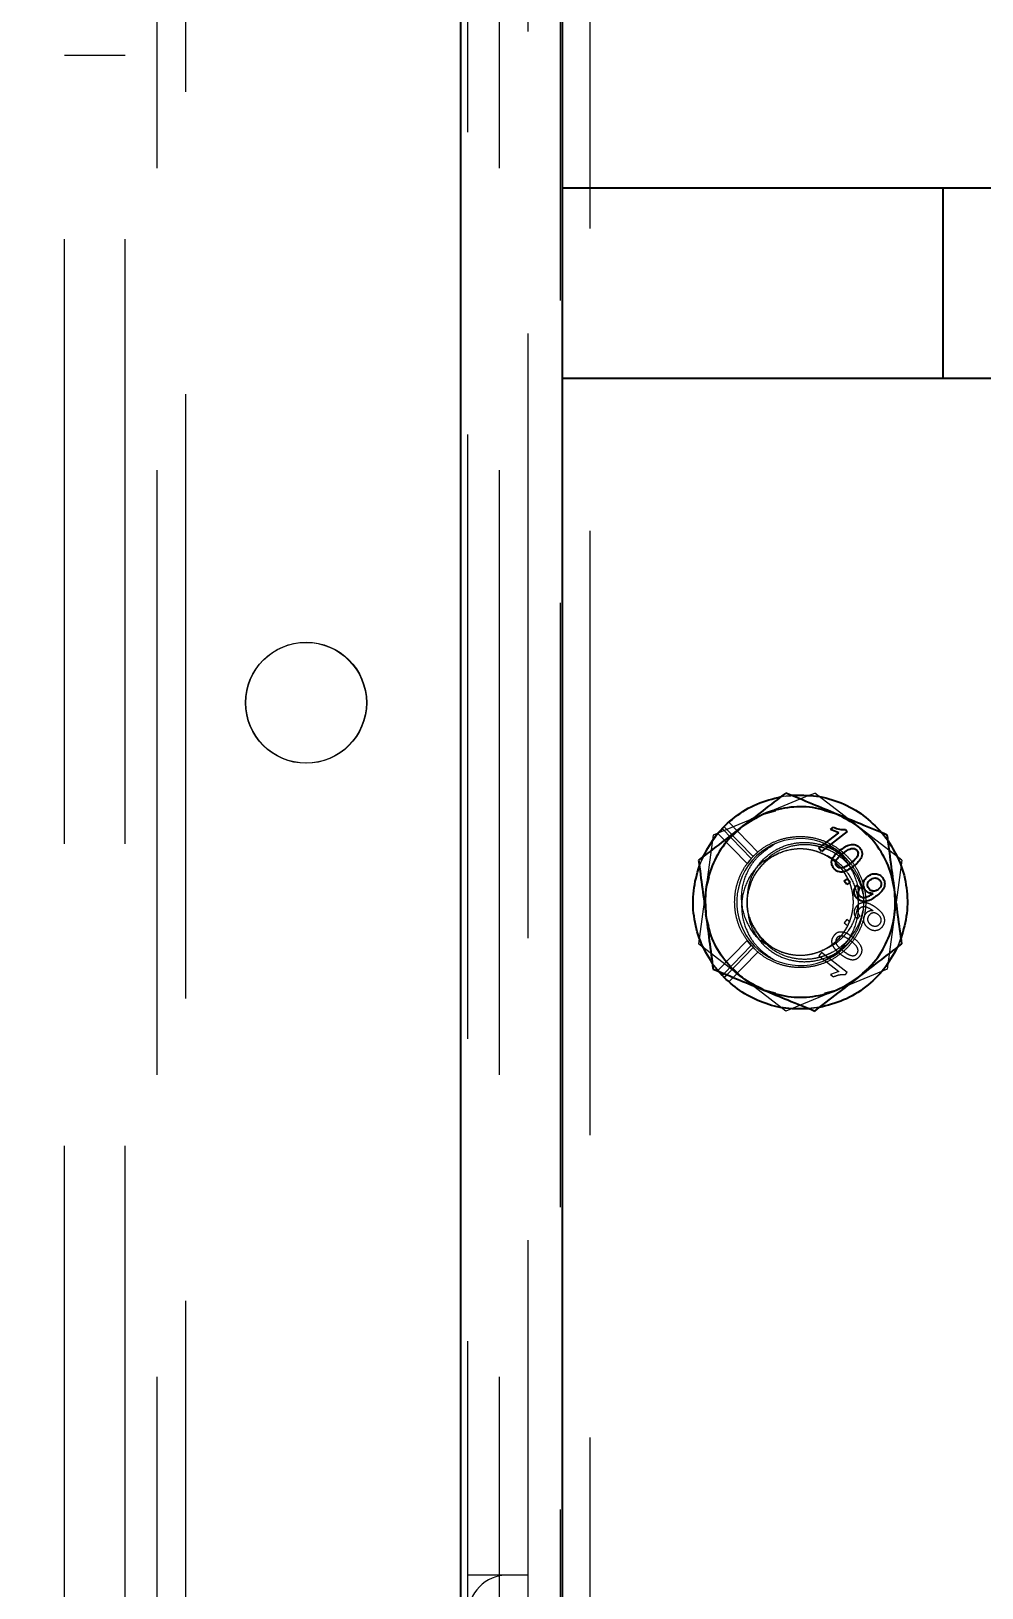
# Model space of a CAD drawing. Header units: millimetres. Extents: x 1293 to 41893, y 1011 to 26911.
# Drawn here: x 11101.3 to 11201.1, y 6464.1 to 6627.7 of the extents above; entities that cross this region are included whole.
import ezdxf

# ---------------------------------------------------------------- set-up
doc = ezdxf.new("R2010")
doc.units = ezdxf.units.MM
doc.header["$LTSCALE"] = 50
doc.linetypes.add('HIDDEN', pattern=[1.905, 1.27, -0.635])
for name, color, linetype in [('CAPA_1', 7, 'Continuous'), ('MAQUINAS', 11, 'Continuous'), ('STRUC', 4, 'Continuous')]:
    doc.layers.add(name, color=color, linetype=linetype)
doc.styles.add('SLDTEXTSTYLE0', font='TXT', dxfattribs={"width": 0.75})
doc.dimstyles.new('SLDDIMSTYLE0', dxfattribs={"dimtxt": 100, "dimasz": 100, "dimexe": 0, "dimexo": 0.0625, "dimgap": 25, "dimtad": 2, "dimdec": 0, "dimlfac": 1.5, "dimrnd": 1e-09, "dimzin": 12, "dimdsep": 46, "dimtxsty": 'SLDTEXTSTYLE0', "dimsah": 1, "dimcen": 0.09, "dimadec": 0, "dimazin": 3, "dimtfac": 1, "dimtdec": 0, "dimtofl": 0, "dimtmove": 0, "dimatfit": 3, "dimfxl": 1, "dimfrac": 2, "dimtolj": 1, "dimtzin": 12, "dimarcsym": 0})

# ---------------------------------------------------------------- blocks, each defined once
blk = doc.blocks.new('_D_15')
at = {"layer": 'CAPA_1', "transparency": 16777216}
for p, q in [((6530.12, 8742.38), (6530.12, 9415.65)), ((16745.16, 6492), (16745.16, 9415.65)), ((6530.12, 9365.65), (16745.16, 9365.65))]:
    blk.add_line(p, q, dxfattribs=at)
for points in [[(6530.12, 9365.65), (6630.12, 9350.26), (6630.12, 9381.03)], [(16745.16, 9365.65), (16645.16, 9381.03), (16645.16, 9350.26)]]:
    blk.add_solid(points, dxfattribs=at)
at = {"layer": 'CAPA_1', "transparency": 16777216, "insert": (11452.92, 9494.55), "char_height": 100, "attachment_point": 1, "style": 'SLDTEXTSTYLE0'}
blk.add_mtext('15323', dxfattribs=at)

msp = doc.modelspace()

# ---------------------------------------------------------------- linework, layer by layer
at = {"color": 1, "linetype": 'HIDDEN', "lineweight": 18}
for p, q in [((11156.8304871, 6758.1188715), (11156.8304871, 6422.7855382)), ((11160.0054871, 6416.4355382), (11160.0054871, 6758.1188715)), ((11114.4971537, 6422.7855382), (11114.4971537, 6693.5688715)), ((11150.4804871, 6422.7855382), (11150.4804871, 6691.4522048))]:
    msp.add_line(p, q, dxfattribs=at)
msp.add_circle((11130.1638204, 6557.1188715), 6.35, dxfattribs=at)
at = {"layer": 'MAQUINAS', "linetype": 'Continuous', "lineweight": 25}
for p, q in [((11146.3934895, 6423.7929069), (11146.3934895, 6693.4595736)), ((11157.0601562, 6693.4595736), (11157.0601562, 6423.7929069)), ((11705.2958163, 6611.1769069), (11157.0601562, 6611.1769069)), ((11197.0601562, 6611.1769069), (11197.0601562, 6591.1769069)), ((11705.2958163, 6591.1769069), (11157.0601562, 6591.1769069)), ((11186.995178, 6543.5769087), (11184.2815897, 6541.4880993)), ((11185.2462354, 6543.7819405), (11185.566952, 6544.028815)), ((11186.1283487, 6543.4636933), (11185.2462354, 6543.7819405)), ((11186.8227843, 6543.8008667), (11186.995178, 6543.5769087)), ((11184.0137937, 6541.8359953), (11186.1283487, 6543.4636933)), ((11184.2815897, 6541.4880993), (11184.0137937, 6541.8359953)), ((11186.6917544, 6538.3570359), (11187.0396503, 6538.624832)), ((11187.0396503, 6538.624832), (11187.3074464, 6538.276936)), ((11186.9595505, 6538.00914), (11186.6917544, 6538.3570359)), ((11187.3074464, 6538.276936), (11186.9595505, 6538.00914)), ((11188.0490264, 6537.961319), (11188.3516121, 6537.6402027)), ((11189.6611045, 6537.0388996), (11189.7261669, 6537.091579)), ((11173.8618155, 6528.4632985), (11173.4132438, 6528.9697264)), ((11173.8618155, 6528.4632985), (11174.0550973, 6528.6612963)), ((11174.0576472, 6528.260317), (11174.3359889, 6528.5454501))]:
    msp.add_line(p, q, dxfattribs=at)
at = {"layer": 'MAQUINAS', "linetype": 'HIDDEN', "lineweight": 18}
for p, q in [((11183.0254667, 6547.3921073), (11172.9100596, 6543.2202773)), ((11179.5555086, 6547.0998635), (11180.2911571, 6547.2850493)), ((11180.0559846, 6547.2537224), (11181.0948456, 6547.3921073)), ((11180.5128073, 6547.314575), (11181.6355771, 6547.3740415)), ((11183.0254667, 6547.3921073), (11183.5848455, 6547.6228082)), ((11192.7349421, 6540.5794379), (11183.5848455, 6547.6228082)), ((11178.2474525, 6545.4215427), (11177.1029261, 6544.7630813)), ((11178.2474525, 6545.4215427), (11179.494105, 6545.7535401)), ((11184.6262073, 6545.7535401), (11185.8862248, 6545.4138537)), ((11173.5466405, 6543.4828181), (11173.8618155, 6543.8905154)), ((11173.8618155, 6543.8905154), (11176.9189225, 6540.7588164)), ((11174.0576472, 6544.0934968), (11174.5463845, 6544.5587791)), ((11177.1109984, 6540.9656453), (11174.0576472, 6544.0934968)), ((11174.5463845, 6544.5587791), (11174.9402145, 6544.8483422)), ((11177.6034915, 6541.4270801), (11174.5463845, 6544.5587791)), ((11175.8912281, 6544.0265731), (11175.0495741, 6543.187489)), ((11188.1598938, 6544.101123), (11189.0707382, 6543.187489)), ((11190.4736344, 6543.6157442), (11191.4074953, 6542.400596)), ((11172.9100596, 6543.2202773), (11171.3853702, 6531.774376)), ((11173.4132438, 6543.3840875), (11176.4923837, 6540.229818)), ((11190.650874, 6543.4509781), (11191.2901493, 6542.6204906)), ((11171.4652668, 6539.9796512), (11171.8648524, 6540.9485237)), ((11171.6108455, 6540.3326349), (11172.1435609, 6541.3960519)), ((11176.9189225, 6540.7588164), (11176.5018243, 6540.1890732)), ((11177.6034915, 6541.4270801), (11177.1109984, 6540.9656453)), ((11177.7159743, 6541.5053336), (11177.6034915, 6541.4270801)), ((11180.0525356, 6541.3876672), (11179.9248067, 6541.3216555)), ((11185.7479172, 6541.6960313), (11186.1266479, 6541.4597177)), ((11186.2785382, 6541.3170203), (11186.1266479, 6541.4597177)), ((11192.7349421, 6540.5794379), (11191.2102528, 6529.1335366)), ((11171.356713, 6539.5061077), (11171.5351753, 6540.1491578)), ((11172.483523, 6538.7429581), (11172.1477149, 6537.4973266)), ((11188.5054862, 6534.6015685), (11188.6696365, 6535.3104701)), ((11189.6611045, 6535.3149143), (11189.7261669, 6535.2622349)), ((11172.483523, 6533.6108558), (11172.1476913, 6534.8719062)), ((11186.9595505, 6534.3446739), (11186.6917544, 6533.996778)), ((11186.6917544, 6533.996778), (11187.0396503, 6533.7289819)), ((11187.3074464, 6534.0768778), (11186.9595505, 6534.3446739)), ((11188.0490264, 6534.3924949), (11188.3516121, 6534.7136112)), ((11191.9725974, 6534.8564872), (11191.6367893, 6533.6108558)), ((11173.4132438, 6528.9697264), (11176.4923837, 6532.1239959)), ((11176.46932, 6532.1630695), (11177.2139635, 6531.3004024)), ((11176.9189225, 6531.5949975), (11176.4923837, 6532.1239959)), ((11177.5406818, 6532.961592), (11177.8579767, 6532.5190956)), ((11192.6550455, 6532.3741627), (11192.2554599, 6531.4052902)), ((11192.775231, 6532.8984468), (11192.4239264, 6531.8137698)), ((11180.5354668, 6524.7310057), (11171.3853702, 6531.774376)), ((11174.0550973, 6528.6612963), (11176.9189225, 6531.5949975)), ((11177.1109984, 6531.3881686), (11174.3359889, 6528.5454501)), ((11177.6034915, 6530.9267338), (11174.5463845, 6527.7950348)), ((11184.2815897, 6530.8657145), (11184.0137937, 6530.5178186)), ((11184.0137937, 6530.5178186), (11186.1283487, 6528.8901206)), ((11186.995178, 6528.7769052), (11184.2815897, 6530.8657145)), ((11185.8818148, 6530.7534227), (11186.3274836, 6531.0717542)), ((11192.3407338, 6531.6120533), (11191.9827316, 6530.9673646)), ((11174.1175213, 6528.2117789), (11172.8098303, 6529.7714247)), ((11173.4132438, 6528.9697264), (11172.830163, 6529.7333233)), ((11175.9604185, 6528.2526908), (11175.0495741, 6529.1663249)), ((11191.2102528, 6529.1335366), (11180.5354668, 6524.7310057)), ((11186.1283487, 6528.8901206), (11185.2462354, 6528.5718734)), ((11186.8227843, 6528.5529472), (11186.995178, 6528.7769052)), ((11185.2462354, 6528.5718734), (11185.566952, 6528.3249989)), ((11179.494105, 6526.6002738), (11178.3466099, 6526.9096254)), ((11185.8728598, 6526.9322711), (11184.6262073, 6526.6002738)), ((11184.1281802, 6525.1197214), (11182.5861383, 6524.9721302)), ((11184.0643277, 6525.1000915), (11183.0254667, 6524.9617065))]:
    msp.add_line(p, q, dxfattribs=at)
msp.add_arc((11182.0601562, 6536.1769069), 6.6666667, 37.587605897, 307.587605897, dxfattribs=at)
at = {"layer": 'MAQUINAS', "linetype": 'Continuous', "lineweight": 25}
for points in [[(11171.8648524, 6540.9485237), (11172.3001784, 6541.7334687), (11173.1708305, 6543.3033588), (11175.136774, 6545.171126), (11177.4453826, 6546.5937343), (11179.185784, 6547.0337264), (11180.0559846, 6547.2537224)], [(11181.0948456, 6547.3921073), (11181.9922909, 6547.4075765), (11183.7871816, 6547.4385147), (11186.3876873, 6546.6698413), (11188.7740065, 6545.3818317), (11190.0252515, 6544.094596), (11190.650874, 6543.4509781)], [(11185.8728598, 6545.4215427), (11185.0404265, 6545.6934749), (11183.37556, 6546.2373392), (11180.7264435, 6546.1891388), (11178.1570846, 6545.5421948), (11176.6926406, 6544.5814803), (11175.9604185, 6544.101123)], [(11191.9725974, 6537.4973266), (11191.7918809, 6538.354201), (11191.430448, 6540.0679499), (11190.064147, 6542.3380519), (11188.2191976, 6544.23971), (11186.6549724, 6545.0275985), (11185.8728598, 6545.4215427)], [(11175.9604185, 6544.101123), (11175.3087017, 6543.5161808), (11174.0052682, 6542.3462963), (11172.7224527, 6540.0279938), (11171.9980432, 6537.4793918), (11172.0978243, 6535.7307888), (11172.1477149, 6534.8564872)], [(11191.2901493, 6542.6204906), (11191.7522687, 6541.8510147), (11192.6765073, 6540.3120629), (11193.3110695, 6537.6756223), (11193.38878, 6534.9650044), (11192.8996237, 6533.2377766), (11192.6550455, 6532.3741627)], [(11172.830163, 6529.7333233), (11172.3680436, 6530.5027992), (11171.443805, 6532.041751), (11170.8092428, 6534.6781916), (11170.7315323, 6537.3888095), (11171.2206886, 6539.1160373), (11171.4652668, 6539.9796512)], [(11188.1598938, 6528.2526908), (11188.8116106, 6528.8376331), (11190.1150441, 6530.0075176), (11191.3978596, 6532.32582), (11192.1222691, 6534.8744221), (11192.022488, 6536.6230251), (11191.9725974, 6537.4973266)], [(11178.2474525, 6526.9322711), (11177.4653399, 6527.3262154), (11175.9011147, 6528.1141039), (11174.0561653, 6530.015762), (11172.6898643, 6532.285864), (11172.3284314, 6533.9996128), (11172.1477149, 6534.8564872)], [(11192.2554599, 6531.4052902), (11191.8201339, 6530.6203452), (11190.9494818, 6529.0504551), (11188.9835383, 6527.1826879), (11186.6749297, 6525.7600796), (11184.9345283, 6525.3200875), (11184.0643277, 6525.1000915)], [(11183.0254667, 6524.9617065), (11182.2012925, 6524.9428551), (11180.5529442, 6524.9051521), (11178.1469945, 6525.5383283), (11175.9042062, 6526.6150857), (11174.6731669, 6527.7119066), (11174.0576472, 6528.260317)], [(11178.2474525, 6526.9322711), (11179.0798858, 6526.660339), (11180.7447523, 6526.1164747), (11183.3938688, 6526.1646751), (11185.9632277, 6526.811619), (11187.4276718, 6527.7723336), (11188.1598938, 6528.2526908)]]:
    msp.add_open_spline(points, degree=3, dxfattribs=at)
for points, knots in [([(11180.5354668, 6547.6228082), (11179.7358052, 6547.0072613), (11178.2348568, 6545.8518926), (11176.6846978, 6544.6586437), (11175.9604185, 6544.101123)], [0, 0, 0, 0, 0.5327709195, 1, 1, 1, 1]), ([(11185.8728598, 6545.4215427), (11185.0278931, 6545.7700267), (11183.2194297, 6546.5158792), (11181.4683769, 6547.2380543), (11180.5354668, 6547.6228082)], [0, 0, 0, 0, 0.4672290805, 1, 1, 1, 1]), ([(11191.2102528, 6543.2202773), (11190.2773427, 6543.6050311), (11188.5262898, 6544.3272062), (11186.7178265, 6545.0730587), (11185.8728598, 6545.4215427)], [0, 0, 0, 0, 0.5327709195, 1, 1, 1, 1]), ([(11175.9604185, 6544.101123), (11175.2361392, 6543.5436024), (11173.6859803, 6542.3503535), (11172.1850319, 6541.1949847), (11171.3853702, 6540.5794379)], [0, 0, 0, 0, 0.4672290805, 1, 1, 1, 1]), ([(11185.566952, 6544.028815), (11185.7678316, 6543.9422677), (11186.1688965, 6543.7694725), (11186.6050735, 6543.790414), (11186.8227843, 6543.8008667)], [0, 0, 0, 0, 0.5008657323, 1, 1, 1, 1]), ([(11186.2893921, 6541.6485375), (11186.446057, 6541.7625139), (11186.7590004, 6541.9901856), (11187.2103581, 6542.1966551), (11187.5978773, 6542.2485662), (11187.8880509, 6542.1992668), (11188.1431118, 6542.0574458), (11188.2704341, 6541.9108164), (11188.3341584, 6541.837429)], [0, 0, 0, 0, 0.2504817087, 0.50034559577, 0.63170490568, 0.75022113881, 0.87498669951, 1, 1, 1, 1]), ([(11188.3341584, 6541.837429), (11188.3883662, 6541.7567672), (11188.4967372, 6541.5955097), (11188.5705471, 6541.3088636), (11188.5468336, 6541.0141647), (11188.2993032, 6540.4824365), (11187.9263797, 6540.1637353), (11187.6283725, 6539.9090578)], [0, 0, 0, 0, 0.125373348, 0.2506437386, 0.375697515, 0.5011131747, 1, 1, 1, 1]), ([(11191.9725974, 6537.4973266), (11191.8519101, 6538.4033312), (11191.5936056, 6540.3424327), (11191.3435011, 6542.2199765), (11191.2102528, 6543.2202773)], [0, 0, 0, 0, 0.4672290805, 1, 1, 1, 1]), ([(11171.3853702, 6540.5794379), (11171.5186186, 6539.5791371), (11171.7687231, 6537.7015933), (11172.0270275, 6535.7624918), (11172.1477149, 6534.8564872)], [0, 0, 0, 0, 0.5327709195, 1, 1, 1, 1]), ([(11185.5857805, 6539.7218401), (11185.5067986, 6539.8438028), (11185.3881746, 6540.0269805), (11185.3567586, 6540.2795923), (11185.3606066, 6540.4232119), (11185.373999, 6540.4938747), (11185.3806951, 6540.5292055)], [0, 0, 0, 0, 0.4987953461, 0.7491482596, 0.8745764119, 1, 1, 1, 1]), ([(11185.3806951, 6540.5292055), (11185.4253006, 6540.6431323), (11185.5145767, 6540.8711521), (11185.8198774, 6541.2583351), (11186.1015943, 6541.4924632), (11186.2893921, 6541.6485375)], [0, 0, 0, 0, 0.249753552, 0.499871473, 1, 1, 1, 1]), ([(11185.8988868, 6539.9628565), (11185.8619161, 6540.0226013), (11185.7879543, 6540.1421239), (11185.7807206, 6540.3565989), (11185.8285565, 6540.5617749), (11186.064701, 6540.9114773), (11186.3389312, 6541.1281622), (11186.5582753, 6541.3014784)], [0, 0, 0, 0, 0.1246963828, 0.2494616582, 0.3744323466, 0.4996371137, 1, 1, 1, 1]), ([(11187.3616636, 6540.2577906), (11187.1380194, 6540.0898913), (11186.8584191, 6539.8799833), (11186.4598785, 6539.7426537), (11186.2492449, 6539.7473587), (11186.0443667, 6539.810751), (11185.9473662, 6539.9121693), (11185.8988868, 6539.9628565)], [0, 0, 0, 0, 0.5004095025, 0.6256126137, 0.7505796735, 0.875343692, 1, 1, 1, 1]), ([(11186.5582753, 6541.3014784), (11186.7110145, 6541.4126885), (11186.94011, 6541.5794939), (11187.275791, 6541.7603706), (11187.4615971, 6541.7988445), (11187.5543777, 6541.8180562)], [0, 0, 0, 0, 0.5003723119, 0.7505151407, 1, 1, 1, 1]), ([(11188.018123, 6541.6002177), (11188.0556325, 6541.5406584), (11188.1306497, 6541.4215426), (11188.1419219, 6541.2062647), (11188.0903355, 6541.0013955), (11187.858034, 6540.648679), (11187.5822551, 6540.431505), (11187.3616636, 6540.2577906)], [0, 0, 0, 0, 0.1247447425, 0.2494837578, 0.3744708184, 0.4996480989, 1, 1, 1, 1]), ([(11187.5543777, 6541.8180562), (11187.5988745, 6541.8164463), (11187.6878395, 6541.8132276), (11187.8158538, 6541.7718283), (11187.9308984, 6541.701425), (11187.9890446, 6541.6339575), (11188.018123, 6541.6002177)], [0, 0, 0, 0, 0.2501584562, 0.5001555724, 0.7500324303, 1, 1, 1, 1]), ([(11187.6283725, 6539.9090578), (11187.4719048, 6539.7950803), (11187.1593471, 6539.5674001), (11186.7119692, 6539.3640692), (11186.3257733, 6539.3102948), (11186.0347712, 6539.3567122), (11185.7763449, 6539.5017297), (11185.6493421, 6539.6484236), (11185.5857805, 6539.7218401)], [0, 0, 0, 0, 0.2504758129, 0.5003473544, 0.6257683408, 0.7501761831, 0.8749696966, 1, 1, 1, 1]), ([(11188.8934808, 6537.4400821), (11188.8546228, 6537.496743), (11188.7769331, 6537.6100264), (11188.7118457, 6537.8064107), (11188.6905838, 6538.0118933), (11188.7145406, 6538.216928), (11188.7787905, 6538.4141052), (11188.9146428, 6538.6547869), (11189.0705308, 6538.7917568), (11189.1741085, 6538.8827647)], [0, 0, 0, 0, 0.1250740585, 0.2500636243, 0.3732612247, 0.5001992382, 0.6242961008, 0.7503685137, 1, 1, 1, 1]), ([(11189.1741085, 6538.8827647), (11189.2953062, 6538.9635006), (11189.4779031, 6539.0851377), (11189.7618646, 6539.1524718), (11189.9807797, 6539.1586482), (11190.1942389, 6539.1195424), (11190.4656377, 6539.0105365), (11190.615114, 6538.8510362), (11190.7150328, 6538.7444167)], [0, 0, 0, 0, 0.2498688585, 0.3764535287, 0.5003476657, 0.6272386366, 0.7508240847, 1, 1, 1, 1]), ([(11189.4234226, 6538.5206421), (11189.5031726, 6538.5739978), (11189.6624624, 6538.6805687), (11189.9077736, 6538.7180132), (11190.0966841, 6538.6918906), (11190.2776361, 6538.6238009), (11190.3764324, 6538.5199987), (11190.4429328, 6538.4501287)], [0, 0, 0, 0, 0.2502503989, 0.4998417518, 0.6295762976, 0.7506653539, 1, 1, 1, 1]), ([(11190.7150328, 6538.7444167), (11190.7674507, 6538.6654813), (11190.8722706, 6538.5076343), (11190.9417258, 6538.2287519), (11190.9429775, 6537.9436709), (11190.8393013, 6537.5772177), (11190.5520624, 6537.1888917), (11190.2588868, 6536.9528217), (11190.1119214, 6536.8344826)], [0, 0, 0, 0, 0.1250635897, 0.25008955759, 0.37511000523, 0.50016939956, 0.74944095238, 1, 1, 1, 1]), ([(11187.9302514, 6536.6761198), (11187.8642686, 6536.7764766), (11187.7650491, 6536.9273849), (11187.7143654, 6537.1628949), (11187.7140201, 6537.4014878), (11187.8093249, 6537.6943131), (11187.9690419, 6537.8722234), (11188.0490264, 6537.961319)], [0, 0, 0, 0, 0.2498594906, 0.3757183909, 0.500481002, 0.7498462328, 1, 1, 1, 1]), ([(11188.3516121, 6537.6402027), (11188.3025084, 6537.5818399), (11188.213827, 6537.4764364), (11188.1476144, 6537.3138052), (11188.1393291, 6537.1827233), (11188.1584557, 6537.0805284), (11188.1969857, 6536.9835163), (11188.2371067, 6536.9273028), (11188.257166, 6536.8991979)], [0, 0, 0, 0, 0.2764767993, 0.4993179598, 0.6237184282, 0.7494961879, 0.8747561628, 1, 1, 1, 1]), ([(11188.257166, 6536.8991979), (11188.3013761, 6536.8499506), (11188.3897594, 6536.751497), (11188.5705693, 6536.6629115), (11188.768965, 6536.6322192), (11189.1581364, 6536.719301), (11189.4376499, 6536.8969109), (11189.6611045, 6537.0388996)], [0, 0, 0, 0, 0.1252073258, 0.2503100191, 0.3753386279, 0.5006201474, 1, 1, 1, 1]), ([(11189.7261669, 6537.091579), (11189.6476675, 6537.0885179), (11189.4901756, 6537.0823766), (11189.2618849, 6537.1505329), (11189.0508574, 6537.2628683), (11188.9458614, 6537.381099), (11188.8934808, 6537.4400821)], [0, 0, 0, 0, 0.2489431768, 0.4994502947, 0.7502849385, 1, 1, 1, 1]), ([(11189.2881813, 6537.575099), (11189.2386372, 6537.6507777), (11189.1644065, 6537.7641652), (11189.1316856, 6537.9424987), (11189.1377781, 6538.0772984), (11189.1729503, 6538.208127), (11189.254756, 6538.3696515), (11189.3561046, 6538.4603788), (11189.4234226, 6538.5206421)], [0, 0, 0, 0, 0.2495205461, 0.3738507838, 0.4998887841, 0.6240955932, 0.7503154422, 1, 1, 1, 1]), ([(11190.252903, 6537.497039), (11190.1771523, 6537.4458975), (11190.0625391, 6537.3685188), (11189.8856986, 6537.3201143), (11189.747981, 6537.3135439), (11189.6141495, 6537.3373017), (11189.4440657, 6537.4072088), (11189.350659, 6537.5078094), (11189.2881813, 6537.575099)], [0, 0, 0, 0, 0.2499764907, 0.3782221671, 0.5003423322, 0.6274524307, 0.7508110927, 1, 1, 1, 1]), ([(11190.4429328, 6538.4501287), (11190.4919106, 6538.3719861), (11190.5651046, 6538.2552074), (11190.5847888, 6538.0714325), (11190.5673924, 6537.9353892), (11190.5215055, 6537.804918), (11190.4269441, 6537.6471879), (11190.3223776, 6537.5569761), (11190.252903, 6537.497039)], [0, 0, 0, 0, 0.2490168506, 0.3721383925, 0.4993654558, 0.6235619335, 0.7498926933, 1, 1, 1, 1]), ([(11192.7349421, 6531.774376), (11192.6016937, 6532.7746767), (11192.3515892, 6534.6522206), (11192.0932848, 6536.591322), (11191.9725974, 6537.4973266)], [0, 0, 0, 0, 0.5327709195, 1, 1, 1, 1]), ([(11190.1119214, 6536.8344826), (11189.9455622, 6536.7131442), (11189.6134091, 6536.4708797), (11189.1292847, 6536.2635778), (11188.7150281, 6536.2302963), (11188.4099386, 6536.2949343), (11188.1351146, 6536.4433582), (11187.9985583, 6536.5985109), (11187.9302514, 6536.6761198)], [0, 0, 0, 0, 0.2504849429, 0.5001185141, 0.6278991852, 0.7500923696, 0.8749936752, 1, 1, 1, 1]), ([(11172.1477149, 6534.8564872), (11172.2684022, 6533.9504826), (11172.5267067, 6532.0113812), (11172.7768112, 6530.1338374), (11172.9100596, 6529.1335366)], [0, 0, 0, 0, 0.4672290805, 1, 1, 1, 1]), ([(11188.1598938, 6528.2526908), (11188.8841731, 6528.8102115), (11190.434332, 6530.0034604), (11191.9352804, 6531.1588291), (11192.7349421, 6531.774376)], [0, 0, 0, 0, 0.4672290805, 1, 1, 1, 1]), ([(11172.9100596, 6529.1335366), (11173.8429696, 6528.7487827), (11175.5940225, 6528.0266076), (11177.4024858, 6527.2807551), (11178.2474525, 6526.9322711)], [0, 0, 0, 0, 0.5327709195, 1, 1, 1, 1]), ([(11183.5848455, 6524.7310057), (11184.3845071, 6525.3465525), (11185.8854555, 6526.5019213), (11187.4356145, 6527.6951702), (11188.1598938, 6528.2526908)], [0, 0, 0, 0, 0.5327709195, 1, 1, 1, 1]), ([(11178.2474525, 6526.9322711), (11179.0924192, 6526.5837872), (11180.9008826, 6525.8379346), (11182.6519354, 6525.1157596), (11183.5848455, 6524.7310057)], [0, 0, 0, 0, 0.4672290805, 1, 1, 1, 1])]:
    msp.add_open_spline(points, degree=3, knots=knots, dxfattribs=at)
at = {"layer": 'MAQUINAS', "linetype": 'HIDDEN', "lineweight": 18}
for points in [[(11176.4923837, 6532.1239959), (11176.2528289, 6532.4947189), (11175.7737193, 6533.2361651), (11175.3408668, 6534.4962947), (11175.140224, 6535.8074858), (11175.1977878, 6537.1351161), (11175.5064527, 6538.4267696), (11176.0562141, 6539.6359583), (11176.8265129, 6540.7179901), (11177.7891406, 6541.6331758), (11178.9087001, 6542.3478687), (11180.1440603, 6542.8358124), (11181.4498265, 6543.0790763), (11182.7780193, 6543.0687222), (11184.0798343, 6542.8051303), (11185.3074368, 6542.2979863), (11186.415719, 6541.5659251), (11187.3639574, 6540.635846), (11188.1173091, 6539.5419245), (11188.6480925, 6538.3243564), (11188.9368042, 6537.027881), (11188.9728354, 6535.7001367), (11188.7548623, 6534.3899112), (11188.2908943, 6533.1453485), (11187.5979794, 6532.0121791), (11186.70158, 6531.0320426), (11185.6346281, 6530.240948), (11184.4363513, 6529.6679859), (11183.1506946, 6529.3341271), (11181.8252176, 6529.2519472), (11180.5074359, 6529.4233158), (11179.2502069, 6529.8462283), (11178.0831721, 6530.4891262), (11177.4350563, 6531.0884878), (11177.1109984, 6531.3881686)], [(11177.635167, 6532.7707312), (11177.2558706, 6533.4010804), (11176.4972779, 6534.6617789), (11176.3867945, 6536.9224387), (11177.091662, 6539.0323672), (11178.5658976, 6540.7175537), (11180.5686297, 6541.7087948), (11182.7993641, 6541.8585726), (11184.9173101, 6541.1431755), (11186.6003519, 6539.671764), (11187.5921543, 6537.6682648), (11187.7418317, 6535.4377749), (11187.0262749, 6533.3196182), (11185.5556024, 6531.6371744), (11183.5493072, 6530.6431906), (11181.3292621, 6530.5016409), (11179.1721221, 6531.1868682), (11178.1474854, 6532.2427768), (11177.635167, 6532.7707312)], [(11187.3429669, 6540.2433987), (11187.5902713, 6539.8815399), (11188.08488, 6539.1578222), (11188.5349127, 6537.915659), (11188.7676961, 6536.6151551), (11188.70218, 6535.7410197), (11188.6694219, 6535.303952)], [(11177.635167, 6532.7707312), (11177.4280198, 6533.0738314), (11177.0137255, 6533.680032), (11176.6367691, 6534.720493), (11176.4417849, 6535.8098214), (11176.4966626, 6536.5420149), (11176.5241014, 6536.9081117)]]:
    msp.add_open_spline(points, degree=3, dxfattribs=at)
for points, knots in [([(11179.0067198, 6531.5066359), (11178.7110499, 6531.640792), (11177.7633517, 6532.0707967), (11176.6525752, 6533.5096224), (11175.8770478, 6535.5031284), (11175.8706066, 6537.6576487), (11176.5040997, 6539.4869595), (11177.6355477, 6541.1254432), (11178.7009191, 6541.8368141), (11179.3392819, 6542.2630624)], [0, 0, 0, 0, 0.0732264459, 0.2347095543, 0.3940996144, 0.5545736246, 0.7120391063, 0.8274559062, 1, 1, 1, 1]), ([(11176.5241014, 6536.9081117), (11176.5671567, 6537.2998), (11176.6522102, 6538.0735607), (11177.163965, 6539.3899046), (11178.1073007, 6540.7060175), (11179.5679369, 6541.7908086), (11181.2351768, 6542.3891575), (11183.0012419, 6542.5068801), (11184.7294625, 6542.1199952), (11186.2313851, 6541.3485729), (11186.9967728, 6540.5875972), (11187.3429669, 6540.2433987)], [0, 0, 0, 0, 0.0816774137, 0.1613496724, 0.2910356424, 0.4131482386, 0.5342213599, 0.6547650555, 0.7763459924, 0.8988385918, 1, 1, 1, 1]), ([(11188.6694219, 6537.0498619), (11188.5925961, 6537.3612003), (11188.4389328, 6537.9839248), (11188.0748757, 6538.779903), (11187.6523433, 6539.4803773), (11187.1608332, 6540.1154786), (11186.3752883, 6540.8876145), (11185.5572671, 6541.421178), (11184.8329031, 6541.7447017), (11184.429735, 6541.8949524), (11183.9879513, 6542.025086), (11183.1316541, 6542.2033754), (11181.8381798, 6542.2405964), (11180.2031961, 6541.8083327), (11178.8832368, 6541.0768469), (11178.3125417, 6540.3693667), (11178.1007469, 6540.1068085)], [0, 0, 0, 0, 0.0699532513, 0.1399172043, 0.1901926746, 0.2485512438, 0.3148798395, 0.4302467553, 0.4592136343, 0.4882058977, 0.5242061035, 0.5597319861, 0.6792737416, 0.8024253005, 0.9266765965, 1, 1, 1, 1]), ([(11184.4569709, 6542.3978171), (11185.1480773, 6541.9835545), (11186.3367902, 6541.2710169), (11187.5804258, 6539.5254745), (11188.1854941, 6537.8507629), (11188.1696965, 6536.6863022), (11188.1639953, 6536.2660609)], [0, 0, 0, 0, 0.3146952254, 0.5412802599, 0.8344529887, 1, 1, 1, 1]), ([(11179.6790344, 6541.1946376), (11179.1452982, 6540.9654892), (11177.9512501, 6540.4528499), (11176.6449912, 6538.8555054), (11175.8790867, 6536.847644), (11175.8700652, 6534.6969728), (11176.5041993, 6532.8667059), (11177.6355131, 6531.2284223), (11178.7009061, 6530.5170192), (11179.3392819, 6530.0907515)], [0, 0, 0, 0, 0.1234541451, 0.2761854664, 0.4269371747, 0.5787140871, 0.727645522, 0.8368071581, 1, 1, 1, 1]), ([(11177.635167, 6532.7707312), (11177.7993004, 6532.5744897), (11178.2093686, 6532.0842037), (11178.8067993, 6531.6168409), (11179.3535877, 6531.2873911), (11179.7381774, 6531.0908905), (11180.2269614, 6530.8917501), (11180.596007, 6530.7841379), (11180.7984392, 6530.7371796), (11180.7987641, 6530.7371043), (11180.799247, 6530.7369923), (11180.8001218, 6530.7367896), (11180.8017235, 6530.7364188), (11180.8047101, 6530.7357285), (11180.8104466, 6530.7344068), (11180.8219769, 6530.7317664), (11180.8466746, 6530.7261817), (11180.9039106, 6530.7135943), (11181.0803551, 6530.6773595), (11181.6818631, 6530.5812466), (11182.3641516, 6530.5783788), (11183.026391, 6530.6735507), (11183.4065355, 6530.7517939), (11183.8323833, 6530.8742415), (11184.2086569, 6531.0183282), (11184.4370565, 6531.1231003), (11184.665811, 6531.2351828), (11184.9565326, 6531.394618), (11185.355896, 6531.6605646), (11185.7310082, 6531.9597847), (11186.0606923, 6532.2726233), (11186.3817852, 6532.6295656), (11186.710274, 6533.0647018), (11186.9629871, 6533.4897425), (11187.1029018, 6533.7766367), (11187.2086359, 6534.008212), (11187.3323433, 6534.315891), (11187.4725338, 6534.7749503), (11187.572842, 6535.2443793), (11187.6359516, 6535.7480836), (11187.651714, 6536.251053), (11187.6234451, 6536.715974), (11187.569266, 6537.1137966), (11187.5110011, 6537.3990438), (11187.4685154, 6537.5677738), (11187.4123256, 6537.7787832), (11187.3141321, 6538.0886381), (11187.1407506, 6538.5073954), (11186.958779, 6538.8664317), (11186.7789175, 6539.1687965), (11186.4899553, 6539.595728), (11186.0306767, 6540.1387947), (11185.3645003, 6540.7059415), (11184.7044937, 6541.1116845), (11184.0892891, 6541.3915473), (11183.5035042, 6541.5833331), (11182.912742, 6541.7059428), (11182.3117935, 6541.7660718), (11181.2746989, 6541.7587078), (11179.7953234, 6541.4040818), (11178.1776327, 6540.3348485), (11176.965975, 6538.7855162), (11176.6713928, 6537.533914), (11176.5241014, 6536.9081117)], [0, 0, 0, 0, 0.0250183487, 0.0625054019, 0.0734573535, 0.0875361945, 0.1047408918, 0.1250701816, 0.1250803607, 0.1250883982, 0.1251028379, 0.1251288998, 0.1251763222, 0.1252638211, 0.125429049, 0.1257527334, 0.1264220507, 0.1279084227, 0.1314910716, 0.1440579767, 0.1875385459, 0.1974735911, 0.2095664032, 0.2255093046, 0.2408045456, 0.2489692411, 0.2501056217, 0.2657484549, 0.2813911901, 0.2970338276, 0.3126763677, 0.3258384009, 0.3440073868, 0.3659743417, 0.3741241392, 0.3752533994, 0.3909020104, 0.4065504225, 0.4221986369, 0.4378466545, 0.4561989404, 0.4713844307, 0.4834019796, 0.4954853142, 0.4998684356, 0.5004379052, 0.5168674031, 0.5316457185, 0.5447725488, 0.5562476253, 0.5660707137, 0.5952358039, 0.6255591058, 0.651347824, 0.670842675, 0.691621494, 0.7115649496, 0.7298045647, 0.7506541573, 0.8129902501, 0.8753265879, 0.937663171, 1, 1, 1, 1]), ([(11184.4569709, 6529.9559968), (11185.1471815, 6530.3702328), (11186.3343535, 6531.0827246), (11187.5878712, 6532.8285606), (11188.1723784, 6534.5538148), (11188.2317325, 6536.4860901), (11187.7247485, 6538.3882355), (11186.6106256, 6539.9038541), (11185.3982569, 6540.8304285), (11184.6922352, 6541.1266696), (11184.3392155, 6541.2747939)], [0, 0, 0, 0, 0.1658148816, 0.2852039535, 0.4396784971, 0.5380553588, 0.6848651222, 0.8410092936, 0.9205026362, 1, 1, 1, 1]), ([(11191.6367893, 6538.7429581), (11191.8029636, 6538.3245245), (11191.9818959, 6537.8739659), (11191.9767975, 6537.3994653), (11191.9764339, 6537.3656331)], [0, 0, 0, 0, 0.9286993414, 1, 1, 1, 1]), ([(11176.5241014, 6535.4457022), (11176.5671562, 6535.0540159), (11176.6522091, 6534.2802576), (11177.1639618, 6532.9639156), (11178.1072952, 6531.6478021), (11179.5679295, 6530.5630093), (11181.2351677, 6529.9646584), (11183.0012317, 6529.8469331), (11184.7294519, 6530.2338149), (11186.2313789, 6531.005236), (11186.9967697, 6531.766214), (11187.3429669, 6532.1104152)], [0, 0, 0, 0, 0.0816770011, 0.1613491513, 0.291035136, 0.4131476663, 0.5342207305, 0.6547643612, 0.776345221, 0.8988377529, 1, 1, 1, 1]), ([(11188.6694219, 6535.303952), (11188.5925961, 6534.9926136), (11188.4389328, 6534.3698891), (11188.0748757, 6533.5739108), (11187.6523433, 6532.8734366), (11187.1608331, 6532.2383352), (11186.3752884, 6531.4661996), (11185.5572662, 6530.932635), (11184.8329038, 6530.609113), (11184.4297319, 6530.4588583), (11183.9879656, 6530.328743), (11183.1315499, 6530.150328), (11181.8396846, 6530.114812), (11180.1975752, 6530.5395256), (11178.6942757, 6531.4157633), (11177.9883145, 6532.3189328), (11177.635167, 6532.7707312)], [0, 0, 0, 0, 0.0665558736, 0.1331219292, 0.1809557008, 0.2364800042, 0.2995872587, 0.4093512185, 0.4369112804, 0.4644954939, 0.4987472993, 0.5325478176, 0.6462838602, 0.7634543911, 0.8816712488, 1, 1, 1, 1]), ([(11188.1639953, 6536.087753), (11188.03187, 6535.3946129), (11187.7579757, 6533.957741), (11186.6058322, 6532.4503145), (11185.3991118, 6531.5233221), (11184.6925202, 6531.2271232), (11184.3392155, 6531.07902)], [0, 0, 0, 0, 0.3159019864, 0.6548613537, 0.8274263124, 1, 1, 1, 1]), ([(11188.6694219, 6535.303952), (11188.5880988, 6534.875542), (11188.425452, 6534.0187194), (11188.0063022, 6533.1227788), (11187.6672651, 6532.5656407), (11187.4836477, 6532.2954716), (11187.2871531, 6532.0346422), (11187.1193854, 6531.8331918), (11186.9591135, 6531.6539645), (11186.6610437, 6531.3373176), (11186.3602093, 6531.0878092), (11186.1266479, 6530.8940962)], [0, 0, 0, 0, 0.2499521683, 0.4999058112, 0.5624707111, 0.6250342165, 0.6875963471, 0.7501571225, 0.7756704072, 0.8258353255, 1, 1, 1, 1]), ([(11187.9302514, 6535.677694), (11187.8642719, 6535.5773368), (11187.7649944, 6535.426332), (11187.7143393, 6535.1908033), (11187.7140641, 6534.9522163), (11187.8093224, 6534.6595004), (11187.969041, 6534.4815903), (11188.0490264, 6534.3924949)], [0, 0, 0, 0, 0.2498591948, 0.3759561592, 0.5004815934, 0.749846529, 1, 1, 1, 1]), ([(11190.1119214, 6535.5193312), (11189.9455619, 6535.6406695), (11189.6134082, 6535.8829335), (11189.129179, 6536.0902847), (11188.7149038, 6536.1235113), (11188.4098359, 6536.0588231), (11188.1351143, 6535.9104558), (11187.9985582, 6535.755303), (11187.9302514, 6535.677694)], [0, 0, 0, 0, 0.2504849259, 0.5001184801, 0.6280398822, 0.7500923866, 0.8749936837, 1, 1, 1, 1]), ([(11188.3516121, 6534.7136112), (11188.3024553, 6534.7720049), (11188.2137637, 6534.8773624), (11188.147431, 6535.0402857), (11188.1396279, 6535.1709913), (11188.1632574, 6535.3082721), (11188.2196469, 6535.3961475), (11188.257166, 6535.454616)], [0, 0, 0, 0, 0.2770742739, 0.4999140274, 0.6248342849, 0.7503808481, 1, 1, 1, 1]), ([(11188.257166, 6535.454616), (11188.3013761, 6535.5038633), (11188.3897594, 6535.6023169), (11188.5705693, 6535.6909024), (11188.768965, 6535.7215946), (11189.1581364, 6535.6345129), (11189.4376499, 6535.456903), (11189.6611045, 6535.3149143)], [0, 0, 0, 0, 0.1252073258, 0.2503100191, 0.3753386279, 0.5006201474, 1, 1, 1, 1]), ([(11190.7150328, 6533.6093972), (11190.7674507, 6533.6883325), (11190.8722706, 6533.8461795), (11190.9417258, 6534.125062), (11190.9429775, 6534.4101429), (11190.8393013, 6534.7765962), (11190.5520624, 6535.1649222), (11190.2588868, 6535.4009922), (11190.1119214, 6535.5193312)], [0, 0, 0, 0, 0.1250635897, 0.2500895576, 0.3751100052, 0.5001693996, 0.7494409524, 1, 1, 1, 1]), ([(11188.8934808, 6534.9137318), (11188.8733133, 6534.8859958), (11188.8329767, 6534.8305217), (11188.7673649, 6534.7099762), (11188.7113663, 6534.54761), (11188.6907047, 6534.341709), (11188.7145598, 6534.1366779), (11188.7788489, 6533.939589), (11188.9147282, 6533.6989508), (11189.0705287, 6533.5620584), (11189.1741085, 6533.4710492)], [0, 0, 0, 0, 0.0626107389, 0.1252263593, 0.2501941382, 0.3735862588, 0.5002863049, 0.6245798583, 0.750412027, 1, 1, 1, 1]), ([(11189.7261669, 6535.2622349), (11189.6474764, 6535.2652925), (11189.4891812, 6535.2714432), (11189.2606483, 6535.2027067), (11189.050015, 6535.0901566), (11188.9456055, 6534.9724799), (11188.8934808, 6534.9137318)], [0, 0, 0, 0, 0.2495404591, 0.5019797072, 0.7513717736, 1, 1, 1, 1]), ([(11189.2881813, 6534.7787148), (11189.238637, 6534.7030362), (11189.16447, 6534.5897464), (11189.131693, 6534.4114358), (11189.1377451, 6534.2767366), (11189.1729016, 6534.1457904), (11189.2546786, 6533.9842384), (11189.3561066, 6533.8934359), (11189.4234226, 6533.8331718)], [0, 0, 0, 0, 0.2495203093, 0.3735284255, 0.4998883672, 0.623789863, 0.7503156792, 1, 1, 1, 1]), ([(11190.252903, 6534.8567749), (11190.1771522, 6534.9079175), (11190.062632, 6534.9852349), (11189.8858127, 6535.0336755), (11189.7482163, 6535.0402847), (11189.6142755, 6535.0165491), (11189.4441537, 6534.9466963), (11189.3506595, 6534.8460036), (11189.2881813, 6534.7787148)], [0, 0, 0, 0, 0.2499766017, 0.3779151287, 0.5003420213, 0.627106401, 0.7508109821, 1, 1, 1, 1]), ([(11189.4234226, 6533.8331718), (11189.5031724, 6533.7798156), (11189.6624619, 6533.6732438), (11189.9076633, 6533.6358222), (11190.096574, 6533.6618903), (11190.277557, 6533.7299368), (11190.3764315, 6533.833817), (11190.4429328, 6533.9036852)], [0, 0, 0, 0, 0.250250228, 0.4998414106, 0.6292883972, 0.7506655241, 1, 1, 1, 1]), ([(11190.4429328, 6533.9036852), (11190.4919135, 6533.9818275), (11190.565054, 6534.0985133), (11190.58478, 6534.2822687), (11190.5674462, 6534.4182031), (11190.5215594, 6534.5487812), (11190.4270371, 6534.7065459), (11190.3223775, 6534.7968379), (11190.252903, 6534.8567749)], [0, 0, 0, 0, 0.249017166, 0.3718446562, 0.4993648037, 0.6232259432, 0.7498923764, 1, 1, 1, 1]), ([(11185.5857805, 6532.6319738), (11185.5067986, 6532.5100111), (11185.3881746, 6532.3268333), (11185.3567586, 6532.0742215), (11185.3606066, 6531.930602), (11185.373999, 6531.8599392), (11185.3806951, 6531.8246084)], [0, 0, 0, 0, 0.4987953461, 0.7491482596, 0.8745764119, 1, 1, 1, 1]), ([(11185.5857805, 6532.6319738), (11185.5074775, 6532.5100761), (11185.3898731, 6532.3269959), (11185.3491999, 6532.0378398), (11185.3701965, 6531.895687), (11185.3806951, 6531.8246084)], [0, 0, 0, 0, 0.4990363131, 0.7495101716, 1, 1, 1, 1]), ([(11187.6283725, 6532.444756), (11187.4719046, 6532.558746), (11187.1593463, 6532.7864508), (11186.7116639, 6532.9897675), (11186.3254147, 6533.0437399), (11186.0344946, 6532.9968841), (11185.7763427, 6532.8520986), (11185.6493414, 6532.7053951), (11185.5857805, 6532.6319738)], [0, 0, 0, 0, 0.2504715078, 0.5003387545, 0.6261880614, 0.750180477, 0.8749718456, 1, 1, 1, 1]), ([(11187.6283725, 6532.444756), (11187.4719048, 6532.5587336), (11187.1593471, 6532.7864138), (11186.7119692, 6532.9897446), (11186.3257733, 6533.0435191), (11186.0347712, 6532.9971017), (11185.7763449, 6532.8520841), (11185.6493421, 6532.7053903), (11185.5857805, 6532.6319738)], [0, 0, 0, 0, 0.2504758129, 0.5003473544, 0.6257683408, 0.7501761831, 0.8749696966, 1, 1, 1, 1]), ([(11185.8988868, 6532.3909574), (11185.8619161, 6532.3312126), (11185.7879543, 6532.21169), (11185.7807206, 6531.997215), (11185.8285565, 6531.7920389), (11186.064701, 6531.4423366), (11186.3389312, 6531.2256517), (11186.5582753, 6531.0523354)], [0, 0, 0, 0, 0.1246963828, 0.2494616582, 0.3744323466, 0.4996371137, 1, 1, 1, 1]), ([(11187.3616636, 6532.0960233), (11187.1380194, 6532.2639226), (11186.8584191, 6532.4738306), (11186.4598785, 6532.6111602), (11186.2492449, 6532.6064552), (11186.0443667, 6532.5430629), (11185.9473662, 6532.4416446), (11185.8988868, 6532.3909574)], [0, 0, 0, 0, 0.5004095025, 0.6256126137, 0.7505796735, 0.875343692, 1, 1, 1, 1]), ([(11188.018123, 6530.7535962), (11188.0556325, 6530.8131555), (11188.1306497, 6530.9322712), (11188.1419219, 6531.1475492), (11188.0903355, 6531.3524184), (11187.858034, 6531.7051349), (11187.5822551, 6531.9223089), (11187.3616636, 6532.0960233)], [0, 0, 0, 0, 0.1247447425, 0.2494837578, 0.3744708184, 0.4996480989, 1, 1, 1, 1]), ([(11188.3341584, 6530.5163849), (11188.3883662, 6530.5970467), (11188.4967372, 6530.7583042), (11188.5705471, 6531.0449502), (11188.5468336, 6531.3396492), (11188.2993032, 6531.8713774), (11187.9263797, 6532.1900785), (11187.6283725, 6532.444756)], [0, 0, 0, 0, 0.12537334802, 0.25064373861, 0.37569751501, 0.50111317472, 1, 1, 1, 1]), ([(11189.1741085, 6533.4710492), (11189.2953064, 6533.3903148), (11189.4780008, 6533.2686151), (11189.7619833, 6533.2013206), (11189.9810208, 6533.1951844), (11190.1943663, 6533.2343082), (11190.4657279, 6533.3433694), (11190.6151147, 6533.5027767), (11190.7150328, 6533.6093972)], [0, 0, 0, 0, 0.2498687718, 0.3766540303, 0.5003478215, 0.6274593765, 0.7508241712, 1, 1, 1, 1]), ([(11185.3806951, 6531.8246084), (11185.4253006, 6531.7106816), (11185.5145767, 6531.4826618), (11185.8198774, 6531.0954788), (11186.1015943, 6530.8613506), (11186.2893921, 6530.7052764)], [0, 0, 0, 0, 0.249753552, 0.499871473, 1, 1, 1, 1]), ([(11186.2893921, 6530.7052764), (11186.4460574, 6530.5912998), (11186.7590016, 6530.3636278), (11187.21047, 6530.1571074), (11187.5980132, 6530.1052393), (11187.8881615, 6530.1546112), (11188.143112, 6530.2963675), (11188.2704342, 6530.4429973), (11188.3341584, 6530.5163849)], [0, 0, 0, 0, 0.25048154931, 0.50034527738, 0.63186646806, 0.75022129776, 0.87498677906, 1, 1, 1, 1]), ([(11186.5582753, 6531.0523354), (11186.7110145, 6530.9411254), (11186.94011, 6530.77432), (11187.275791, 6530.5934433), (11187.4615971, 6530.5549694), (11187.5543777, 6530.5357577)], [0, 0, 0, 0, 0.5003723119, 0.7505151407, 1, 1, 1, 1]), ([(11187.5543777, 6530.5357577), (11187.5988496, 6530.5373873), (11187.6877647, 6530.5406453), (11187.8161524, 6530.5817496), (11187.9108706, 6530.6413712), (11187.9761147, 6530.7018534), (11188.00412, 6530.7363482), (11188.018123, 6530.7535962)], [0, 0, 0, 0, 0.2500549443, 0.4999486155, 0.749722078, 0.8748570557, 1, 1, 1, 1]), ([(11189.0707382, 6529.1663249), (11188.7914513, 6528.813197), (11188.4907222, 6528.4329577), (11188.0772434, 6528.2001229), (11188.0477621, 6528.1835216)], [0, 0, 0, 0, 0.9286993414, 1, 1, 1, 1]), ([(11185.566952, 6528.3249989), (11185.7678316, 6528.4115461), (11186.1688965, 6528.5843414), (11186.6050735, 6528.5633998), (11186.8227843, 6528.5529472)], [0, 0, 0, 0, 0.5008657323, 1, 1, 1, 1])]:
    msp.add_open_spline(points, degree=3, knots=knots, dxfattribs=at)
at = {"layer": 'STRUC', "linetype": 'HIDDEN', "lineweight": 18}
for p, q in [((11153.4601497, 6691.1435736), (11153.4601497, 6351.8102403)), ((11111.1268163, 6351.8102403), (11111.1268163, 6684.7935736)), ((11117.4768163, 6684.7935736), (11117.4768163, 6351.8102403)), ((11147.1101497, 6680.5602403), (11147.1101497, 6433.7269069)), ((11104.7768163, 6351.8102403), (11104.7768163, 6625.1435736)), ((11104.7768163, 6625.1435736), (11111.1268163, 6625.1435736)), ((11153.4601497, 6465.4769069), (11147.1101497, 6465.4769069))]:
    msp.add_line(p, q, dxfattribs=at)
msp.add_circle((11130.1268163, 6557.1102403), 6.35, dxfattribs=at)
msp.add_arc((11151.343483, 6461.2435736), 4.2333333, 90, 180, dxfattribs=at)

# ---------------------------------------------------------------- dimensions: what is measured, and where the dimension line sits
at = {"layer": 'CAPA_1'}
dim = msp.add_linear_dim(base=(16745.1618891, 9365.6463094), p1=(6530.1246702, 8678.8772747), p2=(16745.1618891, 6428.5014528), dimstyle='SLDDIMSTYLE0', dxfattribs=at)
dim.commit()
dim.dimension.update_dxf_attribs({"geometry": '_D_15', "text_midpoint": (11637.6432797, 9365.6463094), "dimtype": 160})

doc.saveas('drawing.dxf')
